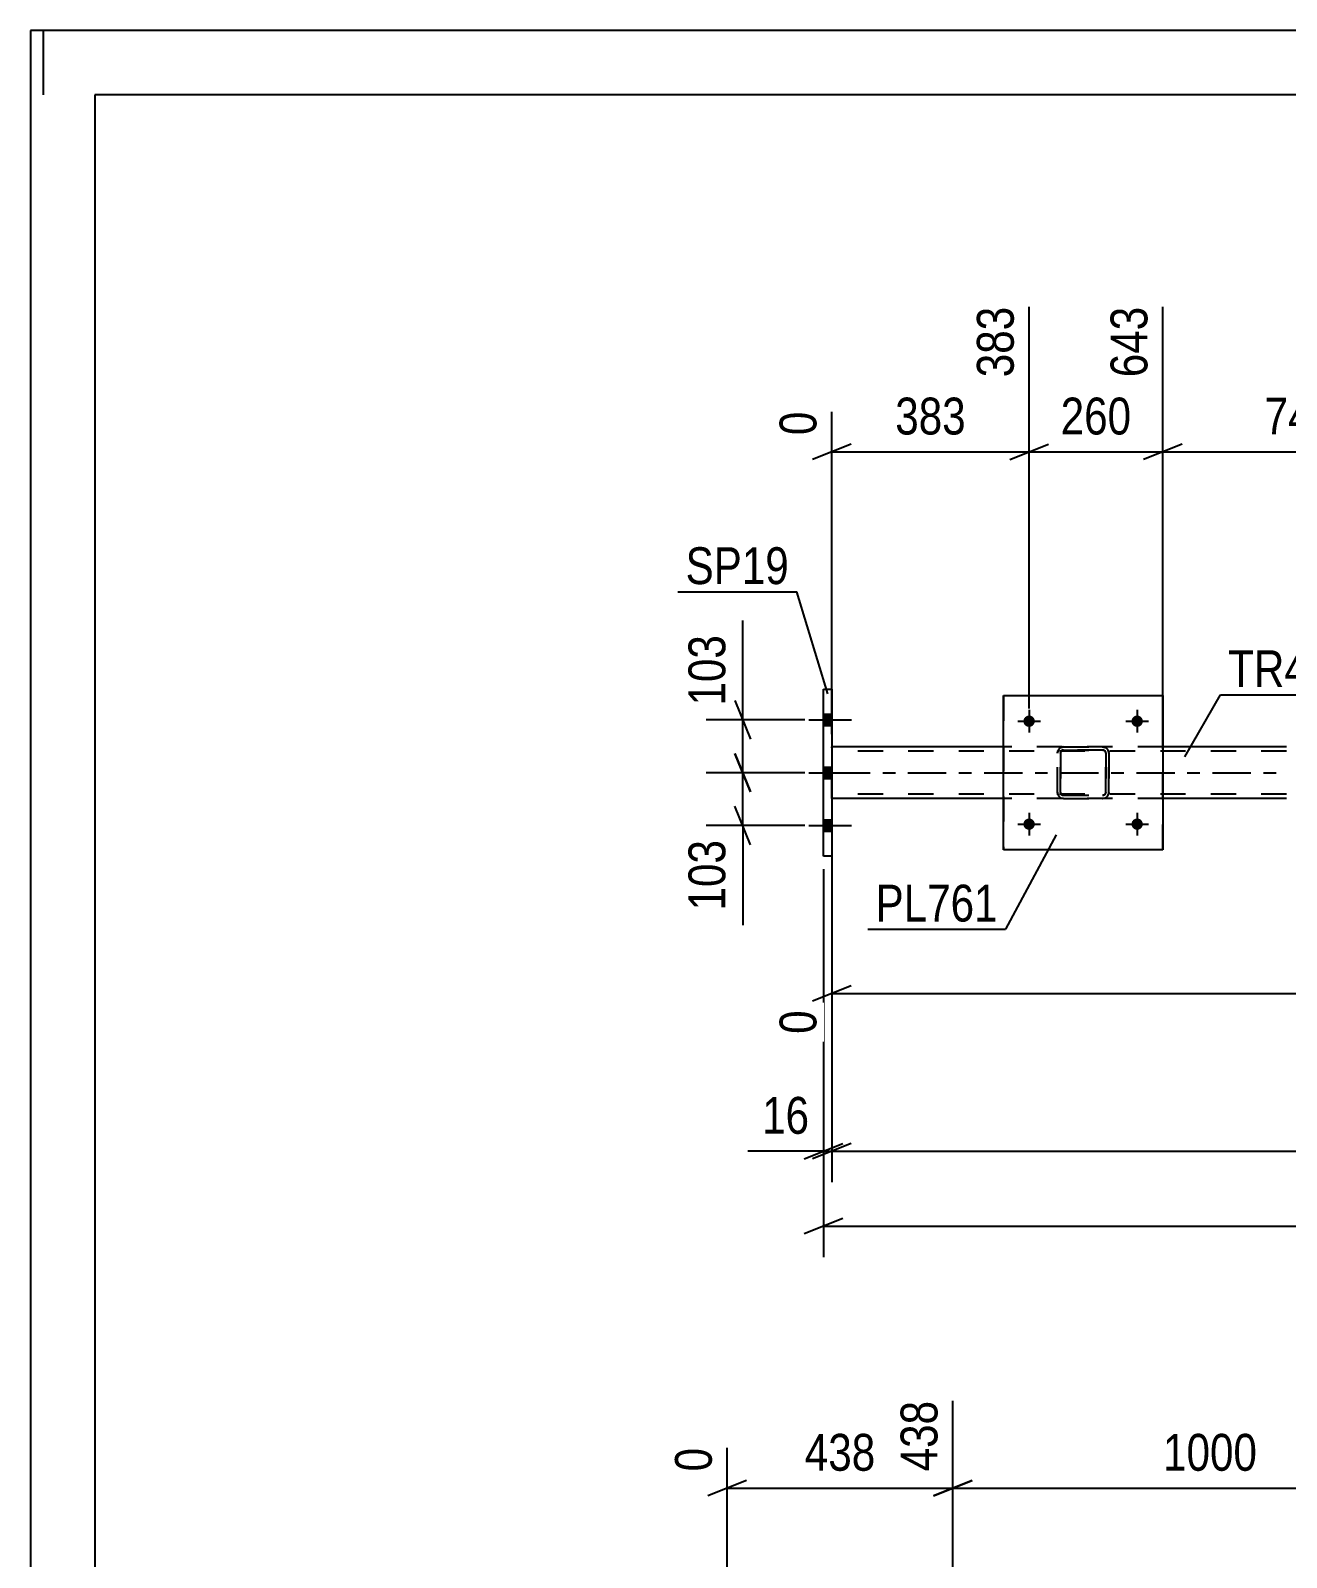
# Model space of a CAD drawing. Header units: millimetres. Extents: x 0 to 841, y 0 to 594.
# Drawn here: x 0 to 97.6, y 475.3 to 594 of the extents above; entities that cross this region are included whole.
import ezdxf

# ---------------------------------------------------------------- set-up
doc = ezdxf.new("R2010")
doc.units = ezdxf.units.MM
doc.linetypes.add('DXK_LINE_DOT2', pattern=[3.9198, 1.9599, -1.9599])
doc.linetypes.add('DXK_LINE_DOT3', pattern=[5.9187, 2.979, -0.9799, 0.9799, -0.9799])
doc.styles.add('Arial Narrow', font='ARIALN.TTF', dxfattribs={"height": 0.2})

# ---------------------------------------------------------------- blocks, each defined once
blk = doc.blocks.new('Unknown-318889209-1133')
at = {"color": 5, "linetype": 'Continuous'}
for p, q in [((841, 594), (0, 594)), ((0, 594), (0, 0)), ((1, 589), (1, 594)), ((836, 589), (5, 589)), ((5, 589), (5, 5))]:
    blk.add_line(p, q, dxfattribs=at)
blk = doc.blocks.new('Part-318889209-5006 - 4978')
at = {"color": 2, "linetype": 'Continuous'}
for p, q in [((61.65, 542.81), (62.29, 542.81)), ((61.65, 529.81), (61.65, 542.81)), ((62.29, 542.81), (62.29, 529.81)), ((62.29, 529.81), (61.65, 529.81))]:
    blk.add_line(p, q, dxfattribs=at)
blk = doc.blocks.new('Part-318889209-5025 - 4978')
at = {"color": 2, "linetype": 'Continuous'}
for p, q in [((75.63, 538.31), (62.29, 538.31)), ((97.63, 538.31), (88.03, 538.31)), ((75.63, 534.31), (62.29, 534.31)), ((97.63, 534.31), (88.03, 534.31))]:
    blk.add_line(p, q, dxfattribs=at)
at = {"color": 7, "linetype": 'DXK_LINE_DOT2'}
for p, q in [((62.29, 534.31), (62.29, 538.31)), ((97.63, 537.99), (62.29, 537.99)), ((88.03, 538.31), (75.63, 538.31)), ((97.63, 534.63), (62.29, 534.63)), ((88.03, 534.31), (75.63, 534.31))]:
    blk.add_line(p, q, dxfattribs=at)
at = {"color": 7, "linetype": 'DXK_LINE_DOT3'}
blk.add_line((62.29, 536.31), (97.63, 536.31), dxfattribs=at)
blk = doc.blocks.new('Bolt-318889209-5026 - 4978')
at = {"linetype": 'Continuous'}
for points in [[(62.29, 539.97), (62.29, 540.85), (61.65, 540.85), (61.65, 539.97)], [(62.29, 539.97), (62.29, 540.85), (61.65, 540.85), (61.65, 539.97)], [(62.29, 539.97), (62.29, 540.85), (61.65, 540.85), (61.65, 539.97)], [(62.29, 535.87), (62.29, 536.75), (61.65, 536.75), (61.65, 535.87)], [(62.29, 535.87), (62.29, 536.75), (61.65, 536.75), (61.65, 535.87)], [(62.29, 531.77), (62.29, 532.65), (61.65, 532.65), (61.65, 531.77)], [(62.29, 531.77), (62.29, 532.65), (61.65, 532.65), (61.65, 531.77)], [(62.29, 531.77), (62.29, 532.65), (61.65, 532.65), (61.65, 531.77)]]:
    blk.add_hatch(color=1, dxfattribs=at).paths.add_polyline_path(points)
at = {"color": 1, "linetype": 'Continuous'}
for p, q in [((60.49, 540.41), (63.81, 540.41)), ((60.49, 540.41), (63.81, 540.41)), ((60.49, 540.41), (63.81, 540.41)), ((61.65, 540.85), (62.29, 540.85)), ((61.65, 540.85), (62.29, 540.85)), ((61.65, 540.85), (62.29, 540.85)), ((61.65, 539.97), (62.29, 539.97)), ((61.65, 539.97), (62.29, 539.97)), ((61.65, 539.97), (62.29, 539.97)), ((61.65, 536.75), (62.29, 536.75)), ((61.65, 536.75), (62.29, 536.75)), ((60.49, 536.31), (63.81, 536.31)), ((60.49, 536.31), (63.81, 536.31)), ((61.65, 535.87), (62.29, 535.87)), ((61.65, 535.87), (62.29, 535.87)), ((60.49, 532.21), (63.81, 532.21)), ((60.49, 532.21), (63.81, 532.21)), ((60.49, 532.21), (63.81, 532.21)), ((61.65, 532.65), (62.29, 532.65)), ((61.65, 532.65), (62.29, 532.65)), ((61.65, 532.65), (62.29, 532.65)), ((61.65, 531.77), (62.29, 531.77)), ((61.65, 531.77), (62.29, 531.77)), ((61.65, 531.77), (62.29, 531.77))]:
    blk.add_line(p, q, dxfattribs=at)
blk = doc.blocks.new('Bolt-318889209-5123 - 4978')
at = {"linetype": 'Continuous'}
for points in [[(77.19, 540.31), (77.19, 540.4), (77.22, 540.49), (77.27, 540.57), (77.33, 540.64), (77.41, 540.69), (77.49, 540.73), (77.58, 540.75), (77.67, 540.75), (77.76, 540.73), (77.85, 540.69), (77.92, 540.64), (77.98, 540.57), (78.03, 540.49), (78.06, 540.4), (78.07, 540.31), (78.06, 540.22), (78.03, 540.13), (77.98, 540.05), (77.92, 539.98), (77.85, 539.93), (77.76, 539.89), (77.67, 539.87), (77.58, 539.87), (77.49, 539.89), (77.41, 539.93), (77.33, 539.98), (77.27, 540.05), (77.22, 540.13), (77.19, 540.22)], [(85.59, 540.31), (85.59, 540.4), (85.62, 540.49), (85.67, 540.57), (85.73, 540.64), (85.81, 540.69), (85.89, 540.73), (85.98, 540.75), (86.07, 540.75), (86.16, 540.73), (86.25, 540.69), (86.32, 540.64), (86.38, 540.57), (86.43, 540.49), (86.46, 540.4), (86.47, 540.31), (86.46, 540.22), (86.43, 540.13), (86.38, 540.05), (86.32, 539.98), (86.25, 539.93), (86.16, 539.89), (86.07, 539.87), (85.98, 539.87), (85.89, 539.89), (85.81, 539.93), (85.73, 539.98), (85.67, 540.05), (85.62, 540.13), (85.59, 540.22)]]:
    blk.add_hatch(color=1, dxfattribs=at).paths.add_polyline_path(points)
at = {"color": 1, "linetype": 'Continuous'}
for p, q in [((76.75, 540.31), (78.51, 540.31)), ((77.63, 541.19), (77.63, 539.43)), ((85.15, 540.31), (86.91, 540.31)), ((86.03, 541.19), (86.03, 539.43))]:
    blk.add_line(p, q, dxfattribs=at)
blk = doc.blocks.new('Bolt-318889209-5124 - 4978')
at = {"linetype": 'Continuous'}
for points in [[(77.19, 532.31), (77.19, 532.4), (77.22, 532.49), (77.27, 532.57), (77.33, 532.64), (77.41, 532.69), (77.49, 532.73), (77.58, 532.75), (77.67, 532.75), (77.76, 532.73), (77.85, 532.69), (77.92, 532.64), (77.98, 532.57), (78.03, 532.49), (78.06, 532.4), (78.07, 532.31), (78.06, 532.22), (78.03, 532.13), (77.98, 532.05), (77.92, 531.98), (77.85, 531.93), (77.76, 531.89), (77.67, 531.87), (77.58, 531.87), (77.49, 531.89), (77.41, 531.93), (77.33, 531.98), (77.27, 532.05), (77.22, 532.13), (77.19, 532.22)], [(85.59, 532.31), (85.59, 532.4), (85.62, 532.49), (85.67, 532.57), (85.73, 532.64), (85.81, 532.69), (85.89, 532.73), (85.98, 532.75), (86.07, 532.75), (86.16, 532.73), (86.25, 532.69), (86.32, 532.64), (86.38, 532.57), (86.43, 532.49), (86.46, 532.4), (86.47, 532.31), (86.46, 532.22), (86.43, 532.13), (86.38, 532.05), (86.32, 531.98), (86.25, 531.93), (86.16, 531.89), (86.07, 531.87), (85.98, 531.87), (85.89, 531.89), (85.81, 531.93), (85.73, 531.98), (85.67, 532.05), (85.62, 532.13), (85.59, 532.22)]]:
    blk.add_hatch(color=1, dxfattribs=at).paths.add_polyline_path(points)
at = {"color": 1, "linetype": 'Continuous'}
for p, q in [((77.63, 533.19), (77.63, 531.43)), ((86.03, 533.19), (86.03, 531.43)), ((76.75, 532.31), (78.51, 532.31)), ((85.15, 532.31), (86.91, 532.31))]:
    blk.add_line(p, q, dxfattribs=at)
blk = doc.blocks.new('Part-318889209-5155 - 4978')
at = {"color": 2, "linetype": 'Continuous'}
for p, q in [((75.63, 530.31), (75.63, 542.31)), ((75.63, 542.31), (75.63, 542.31)), ((75.63, 542.31), (88.03, 542.31)), ((88.03, 542.31), (88.03, 530.31)), ((75.63, 530.31), (75.63, 530.31)), ((88.03, 530.31), (75.63, 530.31))]:
    blk.add_line(p, q, dxfattribs=at)
at = {"color": 7, "linetype": 'DXK_LINE_DOT2'}
for p, q in [((75.63, 542.31), (75.63, 530.31)), ((75.63, 542.31), (75.63, 542.31)), ((88.03, 530.31), (88.03, 542.31)), ((75.63, 530.31), (75.63, 530.31))]:
    blk.add_line(p, q, dxfattribs=at)
blk = doc.blocks.new('Part-318889209-5156 - 4978')
at = {"color": 7, "linetype": 'DXK_LINE_DOT2'}
for p, q in [((79.82, 537.83), (79.86, 538.01)), ((79.82, 537.83), (79.83, 537.83)), ((79.82, 534.79), (79.82, 537.83)), ((79.86, 538.01), (79.83, 537.83)), ((79.83, 534.79), (79.83, 537.83)), ((80.08, 537.92), (80.06, 537.83)), ((80.07, 537.83), (80.06, 537.83)), ((80.06, 537.83), (80.06, 534.79)), ((80.07, 537.83), (80.08, 537.92)), ((80.07, 534.79), (80.07, 537.83)), ((80.08, 537.92), (80.14, 538)), ((80.13, 538), (80.08, 537.92)), ((80.12, 538.27), (80.3, 538.31)), ((80.31, 538.31), (80.12, 538.27)), ((80.21, 538.05), (80.13, 538)), ((80.14, 538), (80.21, 538.05)), ((80.21, 538.05), (80.31, 538.07)), ((80.3, 538.07), (80.21, 538.05)), ((80.31, 538.31), (80.3, 538.31)), ((80.3, 538.31), (83.34, 538.31)), ((80.3, 538.07), (80.31, 538.07)), ((83.34, 538.07), (80.3, 538.07)), ((80.31, 538.31), (83.35, 538.31)), ((80.31, 538.07), (83.35, 538.07)), ((83.34, 538.31), (83.35, 538.31)), ((83.34, 538.31), (83.52, 538.27)), ((83.35, 538.07), (83.34, 538.07)), ((83.43, 538.05), (83.34, 538.07)), ((83.53, 538.27), (83.35, 538.31)), ((83.35, 538.07), (83.44, 538.05)), ((83.43, 538.05), (83.44, 538.05)), ((83.51, 538), (83.43, 538.05)), ((83.44, 538.05), (83.51, 538)), ((83.51, 538), (83.57, 537.92)), ((83.56, 537.92), (83.51, 538)), ((83.58, 537.83), (83.56, 537.92)), ((83.57, 537.92), (83.59, 537.83)), ((83.59, 537.83), (83.58, 537.83)), ((83.58, 537.83), (83.58, 534.79)), ((83.59, 534.79), (83.59, 537.83)), ((83.78, 538.01), (83.82, 537.83)), ((83.83, 537.83), (83.79, 538.01)), ((83.83, 537.83), (83.82, 537.83)), ((83.82, 537.83), (83.82, 534.79)), ((83.83, 534.79), (83.83, 537.83)), ((79.83, 534.79), (79.82, 534.79)), ((79.86, 534.6), (79.82, 534.79)), ((79.83, 534.79), (79.86, 534.6)), ((80.06, 534.79), (80.07, 534.79)), ((80.06, 534.79), (80.08, 534.7)), ((80.08, 534.7), (80.07, 534.79)), ((80.14, 534.62), (80.08, 534.7)), ((80.08, 534.7), (80.13, 534.62)), ((80.12, 534.34), (80.12, 534.34)), ((80.3, 534.31), (80.12, 534.34)), ((80.12, 534.34), (80.31, 534.31)), ((80.13, 534.62), (80.21, 534.57)), ((80.21, 534.57), (80.14, 534.62)), ((80.31, 534.55), (80.21, 534.57)), ((80.21, 534.57), (80.3, 534.55)), ((80.31, 534.55), (80.3, 534.55)), ((80.3, 534.55), (83.34, 534.55)), ((80.31, 534.31), (80.3, 534.31)), ((80.3, 534.31), (83.34, 534.31)), ((80.31, 534.55), (83.35, 534.55)), ((80.31, 534.31), (83.35, 534.31)), ((83.34, 534.55), (83.43, 534.57)), ((83.34, 534.55), (83.35, 534.55)), ((83.52, 534.34), (83.34, 534.31)), ((83.34, 534.31), (83.35, 534.31)), ((83.44, 534.57), (83.35, 534.55)), ((83.35, 534.31), (83.53, 534.34)), ((83.43, 534.57), (83.51, 534.62)), ((83.51, 534.62), (83.44, 534.57)), ((83.57, 534.7), (83.51, 534.62)), ((83.51, 534.62), (83.56, 534.7)), ((83.56, 534.7), (83.58, 534.79)), ((83.59, 534.79), (83.57, 534.7)), ((83.58, 534.79), (83.59, 534.79)), ((83.82, 534.79), (83.78, 534.6)), ((83.79, 534.6), (83.83, 534.79)), ((83.82, 534.79), (83.83, 534.79))]:
    blk.add_line(p, q, dxfattribs=at)
at = {"color": 7, "linetype": 'DXK_LINE_DOT3'}
blk.add_line((81.83, 536.31), (81.82, 536.31), dxfattribs=at)
at = {"color": 7, "linetype": 'DXK_LINE_DOT2'}
for centre, start, end in [((80.3, 537.83), 112.5, 157.5), ((80.31, 537.83), 112.5, 157.5), ((83.34, 537.83), 22.5, 67.5), ((83.35, 537.83), 22.5, 67.5), ((80.3, 534.79), 202.5, 247.5), ((80.31, 534.79), 202.5, 247.5), ((83.34, 534.79), 292.5, 337.5), ((83.35, 534.79), 292.5, 337.5)]:
    blk.add_arc(centre, 0.48, start, end, dxfattribs=at)
blk = doc.blocks.new('StraightDimension-318889209-5960 - 4978')
at = {"color": 7, "linetype": 'Continuous'}
for p, q in [((62.29, 528.81), (62.29, 504.49)), ((63.79, 507.49), (60.79, 506.29)), ((62.29, 506.89), (774.25, 506.89))]:
    blk.add_line(p, q, dxfattribs=at)
blk = doc.blocks.new('StraightDimension-318889209-17995 - 4978')
at = {"color": 7, "linetype": 'Continuous'}
for p, q in [((77.63, 541.31), (77.63, 572.53)), ((62.29, 539.31), (62.29, 564.37)), ((63.79, 561.85), (60.79, 560.65)), ((76.13, 560.65), (79.13, 561.85)), ((62.29, 561.25), (77.63, 561.25))]:
    blk.add_line(p, q, dxfattribs=at)
at = {"color": 0}
blk.add_wipeout([(73.3, 562), (73.3, 566.2), (66.62, 566.2), (66.62, 562)], dxfattribs=at)
at = {"color": 3, "style": 'Arial Narrow'}
blk.add_text('383', height=2.863, dxfattribs=at).set_placement((67.22, 562.6))
at = {"color": 0, "linetype": 'Continuous'}
for points in [[(77.03, 573.13), (72.83, 573.13), (72.83, 566.45), (77.03, 566.45)], [(61.69, 564.97), (57.49, 564.97), (57.49, 561.95), (61.69, 561.95)]]:
    blk.add_wipeout(points, dxfattribs=at)
at = {"color": 3, "linetype": 'Continuous', "style": 'Arial Narrow'}
for s, height, p in [('383', 2.863, (76.43, 567.05)), ('0', 2.86, (61.09, 562.55))]:
    blk.add_text(s, height=height, rotation=90.0002, dxfattribs=at).set_placement(p)
blk = doc.blocks.new('StraightDimension-318889209-17994 - 4978')
at = {"color": 7, "linetype": 'Continuous'}
for p, q in [((77.63, 541.31), (77.63, 572.53)), ((88.02, 539.31), (88.02, 572.53)), ((76.13, 560.65), (79.13, 561.85)), ((89.52, 561.85), (86.52, 560.65)), ((77.63, 561.25), (88.02, 561.25))]:
    blk.add_line(p, q, dxfattribs=at)
at = {"color": 0}
blk.add_wipeout([(86.16, 562), (86.16, 566.2), (79.48, 566.2), (79.48, 562)], dxfattribs=at)
at = {"color": 3, "style": 'Arial Narrow'}
blk.add_text('260', height=2.863, dxfattribs=at).set_placement((80.08, 562.6))
at = {"color": 0, "linetype": 'Continuous'}
blk.add_wipeout([(87.42, 573.13), (83.22, 573.13), (83.22, 566.45), (87.42, 566.45)], dxfattribs=at)
at = {"color": 3, "linetype": 'Continuous', "style": 'Arial Narrow'}
blk.add_text('643', height=2.863, rotation=90.0002, dxfattribs=at).set_placement((86.82, 567.05))
blk = doc.blocks.new('StraightDimension-318889209-5929 - 4978')
at = {"color": 7, "linetype": 'Continuous'}
for p, q in [((55.36, 540.41), (55.36, 548.14)), ((55.36, 540.41), (55.36, 548.14)), ((54.76, 541.91), (55.96, 538.91)), ((60.2, 540.41), (52.51, 540.41)), ((55.36, 536.31), (55.36, 540.41)), ((55.96, 534.81), (54.76, 537.81)), ((60.2, 536.31), (52.51, 536.31))]:
    blk.add_line(p, q, dxfattribs=at)
at = {"color": 0}
blk.add_wipeout([(54.61, 547.62), (50.41, 547.62), (50.41, 540.93), (54.61, 540.93)], dxfattribs=at)
at = {"color": 3, "style": 'Arial Narrow'}
blk.add_text('103', height=2.863, rotation=90.0002, dxfattribs=at).set_placement((54.01, 541.53))
blk = doc.blocks.new('StraightDimension-318889209-5939 - 4978')
at = {"color": 7, "linetype": 'Continuous'}
for p, q in [((54.76, 537.81), (55.96, 534.81)), ((60.2, 536.31), (52.51, 536.31)), ((55.36, 532.21), (55.36, 536.31)), ((55.96, 530.71), (54.76, 533.71)), ((60.2, 532.21), (52.51, 532.21)), ((55.36, 532.21), (55.36, 524.47)), ((55.36, 532.21), (55.36, 524.47))]:
    blk.add_line(p, q, dxfattribs=at)
at = {"color": 0}
blk.add_wipeout([(54.61, 531.68), (50.41, 531.68), (50.41, 525), (54.61, 525)], dxfattribs=at)
at = {"color": 3, "style": 'Arial Narrow'}
blk.add_text('103', height=2.863, rotation=90.0002, dxfattribs=at).set_placement((54.01, 525.6))
blk = doc.blocks.new('StraightDimension-318889209-5950 - 4978')
at = {"color": 7, "linetype": 'Continuous'}
for p, q in [((61.65, 528.81), (61.65, 504.49)), ((62.29, 528.81), (62.29, 504.49)), ((61.65, 506.89), (55.75, 506.89)), ((61.65, 506.89), (55.75, 506.89)), ((60.15, 506.29), (63.15, 507.49)), ((63.79, 507.49), (60.79, 506.29)), ((61.65, 506.89), (62.29, 506.89))]:
    blk.add_line(p, q, dxfattribs=at)
at = {"color": 0}
blk.add_wipeout([(61.13, 507.64), (61.13, 511.84), (56.27, 511.84), (56.27, 507.64)], dxfattribs=at)
at = {"color": 3, "style": 'Arial Narrow'}
blk.add_text('16', height=2.863, dxfattribs=at).set_placement((56.87, 508.24))
blk = doc.blocks.new('StraightDimension-318889209-5981 - 4978')
at = {"color": 7, "linetype": 'Continuous'}
for p, q in [((61.65, 528.81), (61.65, 498.66)), ((63.15, 501.66), (60.15, 500.46)), ((61.65, 501.06), (774.89, 501.06))]:
    blk.add_line(p, q, dxfattribs=at)
blk = doc.blocks.new('StraightDimension-318889209-6029 - 4978')
at = {"color": 7, "linetype": 'Continuous'}
for p, q in [((62.29, 533.31), (62.29, 516.01)), ((63.79, 519.74), (60.79, 518.54)), ((62.29, 519.14), (719.12, 519.14))]:
    blk.add_line(p, q, dxfattribs=at)
at = {"color": 0, "linetype": 'Continuous'}
blk.add_wipeout([(61.69, 518.44), (57.49, 518.44), (57.49, 515.41), (61.69, 515.41)], dxfattribs=at)
at = {"color": 3, "linetype": 'Continuous', "style": 'Arial Narrow'}
blk.add_text('0', height=2.86, rotation=90.0002, dxfattribs=at).set_placement((61.09, 516.01))
blk = doc.blocks.new('StraightDimension-318889209-17993 - 4978')
at = {"color": 7, "linetype": 'Continuous'}
for p, q in [((88.02, 539.31), (88.02, 572.53)), ((109.33, 541.31), (109.33, 569.86)), ((89.52, 561.85), (86.52, 560.65)), ((107.83, 560.65), (110.83, 561.85)), ((88.02, 561.25), (109.33, 561.25))]:
    blk.add_line(p, q, dxfattribs=at)
at = {"color": 0}
blk.add_wipeout([(102.01, 562), (102.01, 566.2), (95.33, 566.2), (95.33, 562)], dxfattribs=at)
at = {"color": 3, "style": 'Arial Narrow'}
blk.add_text('740', height=2.863, dxfattribs=at).set_placement((95.93, 562.6))
at = {"color": 0, "linetype": 'Continuous'}
blk.add_wipeout([(108.73, 570.46), (104.53, 570.46), (104.53, 561.95), (108.73, 561.95)], dxfattribs=at)
at = {"color": 3, "linetype": 'Continuous', "style": 'Arial Narrow'}
blk.add_text('1384', height=2.863, rotation=90.0002, dxfattribs=at).set_placement((108.13, 562.55))
blk = doc.blocks.new('StraightDimension-318889209-19244 - 3132')
at = {"color": 7, "linetype": 'Continuous'}
for p, q in [((111.7, 443.45), (111.7, 489.32)), ((71.7, 443.45), (71.7, 487.49)), ((73.2, 481.3), (70.2, 480.1)), ((110.2, 480.1), (113.2, 481.3)), ((71.7, 480.7), (111.7, 480.7))]:
    blk.add_line(p, q, dxfattribs=at)
at = {"color": 0}
blk.add_wipeout([(95.96, 481.45), (95.96, 485.65), (87.44, 485.65), (87.44, 481.45)], dxfattribs=at)
at = {"color": 3, "style": 'Arial Narrow'}
blk.add_text('1000', height=2.863, dxfattribs=at).set_placement((88.04, 482.05))
at = {"color": 0, "linetype": 'Continuous'}
blk.add_wipeout([(111.1, 489.92), (106.9, 489.92), (106.9, 481.4), (111.1, 481.4)], dxfattribs=at)
at = {"color": 3, "linetype": 'Continuous', "style": 'Arial Narrow'}
blk.add_text('1439', height=2.863, rotation=90.0002, dxfattribs=at).set_placement((110.5, 482))
blk = doc.blocks.new('StraightDimension-318889209-19245 - 3132')
at = {"color": 7, "linetype": 'Continuous'}
for p, q in [((71.7, 443.45), (71.7, 487.49)), ((54.16, 428.81), (54.16, 483.83)), ((55.66, 481.3), (52.66, 480.1)), ((70.2, 480.1), (73.2, 481.3)), ((54.16, 480.7), (71.7, 480.7))]:
    blk.add_line(p, q, dxfattribs=at)
at = {"color": 0}
blk.add_wipeout([(66.27, 481.45), (66.27, 485.65), (59.59, 485.65), (59.59, 481.45)], dxfattribs=at)
at = {"color": 3, "style": 'Arial Narrow'}
blk.add_text('438', height=2.863, dxfattribs=at).set_placement((60.19, 482.05))
at = {"color": 0, "linetype": 'Continuous'}
for points in [[(71.1, 488.09), (66.9, 488.09), (66.9, 481.4), (71.1, 481.4)], [(53.56, 484.43), (49.36, 484.43), (49.36, 481.4), (53.56, 481.4)]]:
    blk.add_wipeout(points, dxfattribs=at)
at = {"color": 3, "linetype": 'Continuous', "style": 'Arial Narrow'}
for s, height, p in [('438', 2.863, (70.5, 482)), ('0', 2.86, (52.96, 482))]:
    blk.add_text(s, height=height, rotation=90.0002, dxfattribs=at).set_placement(p)
blk = doc.blocks.new('Mark-318889209-5002 - 4978')
at = {"color": 30, "linetype": 'Continuous'}
for p in [(50.32, 550.37), (61.97, 542.45)]:
    blk.add_line(p, (59.56, 550.37), dxfattribs=at)
at = {"color": 0}
blk.add_wipeout([(58.96, 550.97), (58.96, 553.97), (50.92, 553.97), (50.92, 550.97)], dxfattribs=at)
blk.add_wipeout([(58.96, 550.97), (58.96, 553.97), (50.92, 553.97), (50.92, 550.97)], dxfattribs=at)
at = {"color": 3, "style": 'Arial Narrow'}
blk.add_text('SP19', height=2.863, dxfattribs=at).set_placement((50.92, 550.97))
blk = doc.blocks.new('Mark-318889209-5021 - 4978')
at = {"color": 30, "linetype": 'Continuous'}
for p, q in [((89.73, 537.53), (92.5, 542.36)), ((92.5, 542.36), (103.56, 542.36))]:
    blk.add_line(p, q, dxfattribs=at)
at = {"color": 0}
blk.add_wipeout([(102.96, 542.96), (102.96, 545.96), (93.1, 545.96), (93.1, 542.96)], dxfattribs=at)
blk.add_wipeout([(102.96, 542.96), (102.96, 545.96), (93.1, 545.96), (93.1, 542.96)], dxfattribs=at)
at = {"color": 3, "style": 'Arial Narrow'}
blk.add_text('TR452', height=2.863, dxfattribs=at).set_placement((93.1, 542.96))
blk = doc.blocks.new('Mark-318889209-5151 - 4978')
at = {"color": 30, "linetype": 'Continuous'}
for p in [(79.73, 531.48), (65.09, 524.14)]:
    blk.add_line(p, (75.8, 524.14), dxfattribs=at)
at = {"color": 0}
blk.add_wipeout([(75.2, 524.74), (75.2, 527.74), (65.69, 527.74), (65.69, 524.74)], dxfattribs=at)
blk.add_wipeout([(75.2, 524.74), (75.2, 527.74), (65.69, 527.74), (65.69, 524.74)], dxfattribs=at)
at = {"color": 3, "style": 'Arial Narrow'}
blk.add_text('PL761', height=2.863, dxfattribs=at).set_placement((65.69, 524.74))

msp = doc.modelspace()

# ---------------------------------------------------------------- block references
for name in ['Unknown-318889209-1133', 'Part-318889209-5006 - 4978', 'Part-318889209-5155 - 4978', 'Bolt-318889209-5026 - 4978', 'Part-318889209-5025 - 4978', 'Bolt-318889209-5123 - 4978', 'Part-318889209-5156 - 4978', 'Bolt-318889209-5124 - 4978']:
    msp.add_blockref(name, (0, 0))

# ---------------------------------------------------------------- next in the draw order: block references
for name in ['StraightDimension-318889209-17995 - 4978', 'StraightDimension-318889209-5960 - 4978', 'StraightDimension-318889209-19244 - 3132']:
    msp.add_blockref(name, (0, 0))

# ---------------------------------------------------------------- next in the draw order: block references
for name in ['StraightDimension-318889209-17994 - 4978', 'StraightDimension-318889209-5929 - 4978', 'StraightDimension-318889209-19245 - 3132']:
    msp.add_blockref(name, (0, 0))

# ---------------------------------------------------------------- next in the draw order: block references
for name in ['StraightDimension-318889209-17993 - 4978', 'Mark-318889209-5002 - 4978', 'StraightDimension-318889209-5939 - 4978']:
    msp.add_blockref(name, (0, 0))

# ---------------------------------------------------------------- next in the draw order: block references
for name in ['Mark-318889209-5021 - 4978', 'StraightDimension-318889209-5950 - 4978']:
    msp.add_blockref(name, (0, 0))

# ---------------------------------------------------------------- next in the draw order: block references
msp.add_blockref('StraightDimension-318889209-5981 - 4978', (0, 0))

# ---------------------------------------------------------------- next in the draw order: block references
msp.add_blockref('StraightDimension-318889209-6029 - 4978', (0, 0))

# ---------------------------------------------------------------- next in the draw order: block references
msp.add_blockref('Mark-318889209-5151 - 4978', (0, 0))

doc.saveas('drawing.dxf')
